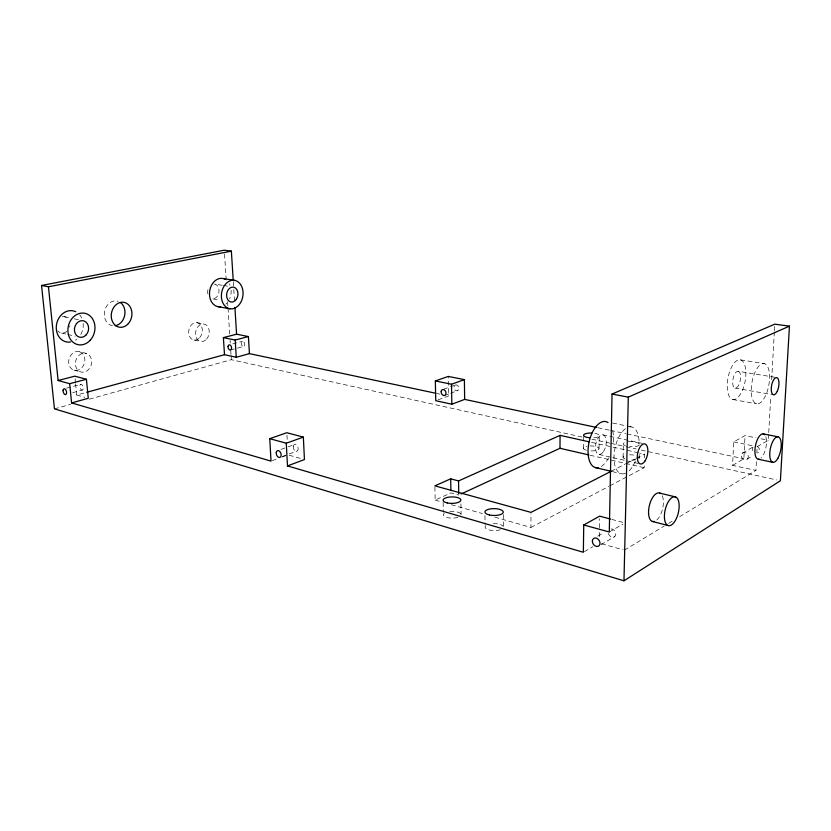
<?xml version="1.0" encoding="UTF-8"?>
<svg xmlns="http://www.w3.org/2000/svg" width="831" height="831" viewBox="0 0 831 831"><rect width="100%" height="100%" fill="white"/><g stroke="black" fill="none" stroke-linecap="round" stroke-linejoin="round"><path stroke-width="0.62" stroke-dasharray="4.16 3.12" d="M494.861 517.142L530.936 527.446L530.957 513.641M583.383 448.376L583.466 441.905M583.487 440.607L583.539 436.722M599.037 448.439L599.255 435.475M599.286 536.649L599.421 528.963M599.442 527.685L599.598 518.721M623.063 457.393L623.364 444.159M639.143 458.016L639.236 454.401M609.871 485.813L644.191 467.708L644.295 464.02M644.472 457.86L644.565 454.162L639.527 453.04M756.387 461.683L755.919 470.429L732.589 465.35L733.7 441.884L745.023 435.61L756.065 437.812M732.589 465.35L743.87 458.774L745.023 435.61M756.854 452.937L757.051 449.187M757.176 446.683L768.322 440.264L768.675 433.813M768.748 432.525L770.753 396.408M771.677 379.642L774.326 331.912M774.388 330.624L774.752 324.173M624.372 550.195L664.166 526.065M668.591 523.385L673.017 520.705M679.644 516.685L755.919 470.429M600.938 544.7L614.576 536.712M747.131 459.138A3.833 3.272 50.2 0 0 745.864 452.874A3.833 3.272 50.2 0 0 741.335 456.292A3.833 3.272 50.2 0 0 747.131 459.138L752.72 455.855M584.411 551.649L592.846 546.736M609.289 531.996L622.772 524.216M597.749 536.14L603.015 533.118M742.415 453.082L753.655 446.631A3.781 3.251 49.3 0 1 754.403 446.216M530.936 527.446L608.728 486.415M611.294 471.219L625.057 464.155M626.21 463.573L635.393 458.868M636.536 458.276L644.565 454.162M434.904 487.153L435.164 500.085L450.932 492.876L458.764 495.058M282.509 456.416L297.083 451.077M272.246 460.675L277.097 458.899M281.948 457.112L285.584 455.783M438.072 399.846L448.605 395.982L448.283 376.422M444.814 395.369L449.498 393.665M450.672 393.24L457.684 390.674M443.484 389.272L449.342 387.173M450.506 386.758L454.027 385.491M280.94 449.426L287.017 447.234M288.232 446.798L294.319 444.606M54.462 408.852L70.645 404.354M89.333 399.16L231.34 359.688L584.297 437.522M75.579 383.714L76.701 395.016L86.725 392.284M72.713 392.648L82.248 390.071A2.96 1.62 74 0 0 82.57 385.532A2.96 1.62 74 0 0 79.786 386A2.96 1.62 74 0 0 82.248 390.071M230.426 350.007L243.597 346.444A2.628 1.693 74.5 0 0 244.137 342.341A2.628 1.693 74.5 0 0 241.25 342.871A2.628 1.693 74.5 0 0 243.597 346.444M66.49 388.139L80.815 384.327M232.784 343.878L242.382 341.323M740.411 359.865A20.183 8.726 -79.5 0 1 741.99 391.318A20.183 8.726 -79.5 0 1 727.27 387.828A20.183 8.726 -79.5 0 1 740.411 359.865L764.323 363.625A20.453 8.539 -79.5 0 1 765.652 395.463A20.453 8.539 -79.5 0 1 751.255 392.003A20.453 8.539 -79.5 0 1 764.323 363.625M222.251 285.293L214.668 284.057A7.448 5.64 -81.2 0 1 218.906 292.45A7.448 5.64 -81.2 0 1 212.102 298.745L219.664 300.064M223.518 285.5L228.567 286.321M738.25 371.28A8.58 3.708 -79.5 0 1 738.977 384.597A8.58 3.708 -79.5 0 1 732.703 383.216A8.58 3.708 -79.5 0 1 738.25 371.28L775.531 377.388M735.071 388.129L773.505 394.808M732.911 399.524L756.709 403.814M197.051 322.657L203.969 324.017M760.967 438.789L768.322 440.264M733.7 441.884L754.704 446.185M612.613 423.031L626.179 425.846M627.415 426.106L631.113 426.874M194.018 340.045L200.905 341.51M437.189 393.562L439.724 394.102M597.915 427.736L609.341 430.167M610.608 430.437L625.836 433.678M627.104 433.948L743.87 458.774M64.403 316.715L69.357 317.774M74.312 318.844L79.267 319.904M602.745 434.81L643.225 443.567M591.89 439.194L609.601 443.1M610.868 443.38L624.777 446.455M626.044 446.735L636.162 448.958M641.22 450.08L776.59 479.934M591.61 442.372L611.782 446.87M613.049 447.151L638.26 452.76M599.089 454.484L611.699 457.372M612.966 457.663L638.198 463.438M61.608 333.044L66.542 334.187M67.778 334.467L75.195 336.181M590.145 455.243L644.191 467.708M612.312 471.572L620.892 473.618M79.651 351.783A9.629 7.988 -73.7 0 1 81.885 367.697A9.629 7.988 -73.7 0 1 68.734 363.407A9.629 7.988 -73.7 0 1 79.651 351.783L86.455 353.445A9.681 7.998 -73.8 0 1 88.678 369.442A9.681 7.998 -73.8 0 1 75.507 365.152A9.681 7.998 -73.8 0 1 86.455 353.445M73.949 370.169L80.721 371.945M611.73 519.385L623.811 522.606M76.701 395.016L84.804 397.311M289.188 455.222L302.1 458.878M601.571 543.734L623.177 549.852M435.164 500.085L441.386 501.862M451.326 504.708L482.427 513.589M75.081 378.687L75.455 382.457M224.536 254.057L226.281 281.107M227.611 301.715L227.943 306.878M228.026 308.166L229.678 333.927M230.094 340.367L230.26 342.943M230.758 350.672L231.008 354.536M231.091 355.824L231.34 359.688M233.303 281.813L233.698 288.201M233.781 289.479L234.581 302.255M286.965 435.184L287.297 441.344M443.131 502.485L443.307 512.239M460.935 503.866L461.091 514.856M484.961 515.687L485.034 524.444M503.306 514.618L503.357 527.145M112.58 325.752A12.569 10.252 -78.8 0 1 104.664 310.96A12.569 10.252 -78.8 0 1 118.106 301.289M207.833 293.8A7.448 5.64 -81.2 0 1 209.007 287.111M62.19 316.788A8.289 7.001 -76.6 0 1 68.204 318.886M69.908 325.887A8.289 7.001 -76.6 0 1 69.607 327.144M66.906 331.34A8.289 7.001 -76.6 0 1 57.775 330.915M757.062 446.413A3.781 3.251 49.3 0 1 759.472 449.862A3.781 3.251 49.3 0 1 757.56 452.988M752.876 450.724A3.781 3.251 49.3 0 1 753.063 447.234M455.201 385.075A3.075 2.306 69.8 0 1 458.847 388.108A3.075 2.306 69.8 0 1 455.668 390.477A3.075 2.306 69.8 0 1 454.702 385.439M662.255 495.764A14.667 6.814 -76.7 0 1 656.77 520.04M765.777 436.711A12.912 5.298 -78.4 0 1 760.999 458.089M229.387 283.766A14.272 10.751 -81.2 0 1 230.062 285.23M231.132 290.175A14.272 10.751 -81.2 0 1 229.626 298.796M226.936 303.035A14.272 10.751 -81.2 0 1 225.814 304.146M79.786 314.939A15.893 13.358 -76.7 0 1 81.718 317.972M83.183 323.425A15.893 13.358 -76.7 0 1 80.628 334.737M76.951 339.048A15.893 13.358 -76.7 0 1 75.465 340.118M629.607 426.885A23.954 11.748 -77.7 0 1 639.101 444.232M635.383 461.226A23.954 11.748 -77.7 0 1 628.537 471.354M625.411 473.338A23.954 11.748 -77.7 0 1 614.005 456.624A23.954 11.748 -77.7 0 1 626.47 428.007M500.283 529.742A9.151 3.511 0.4 0 1 488.732 529.846A9.151 3.511 0.4 0 1 485.917 525.524M493.354 523.572A9.151 3.511 0.4 0 1 503.171 526.418M457.881 517.318A8.871 3.334 -0.4 0 1 446.683 517.433A8.871 3.334 -0.4 0 1 444.305 513.34M449.862 511.595A8.871 3.334 -0.4 0 1 460.966 514.171M589.906 445.925A7.843 2.493 1.5 0 1 599.037 448.46A7.843 2.493 1.5 0 1 590.872 450.911M586.312 450.257A7.843 2.493 1.5 0 1 586.883 446.237M638.81 456.925A8.092 2.607 2.2 0 1 638.779 458.546M635.798 459.74A8.092 2.607 2.2 0 1 629.316 459.927M625.005 458.951A8.092 2.607 2.2 0 1 625.192 455.471M629.524 454.837A8.092 2.607 2.2 0 1 635.912 455.523M611.055 528.9A4.467 3.469 56.9 0 1 615.646 533.045A4.467 3.469 56.9 0 1 612.863 537.293A4.467 3.469 56.9 0 1 608.282 533.138M594.882 433.367A7.863 2.431 1.4 0 1 599.193 435.995A7.863 2.431 1.4 0 1 592.721 437.885M639.132 445.25A8.113 2.535 2.1 0 1 629.638 446.611M625.317 445.665A8.113 2.535 2.1 0 1 625.494 442.279M628.236 441.77A8.113 2.535 2.1 0 1 639.496 444.751M612.738 430.915A23.58 11.946 -77.7 0 1 612.946 444.325M608.604 457.839A23.58 11.946 -77.7 0 1 599.722 467.251M206.597 339.1A8.881 6.752 -78.6 0 0 204.987 324.298A8.881 6.752 -78.6 0 0 195.617 334.872A8.881 6.752 -78.6 0 0 206.597 339.1M293.281 446.309A3.532 2.306 70.3 0 0 296.501 451.243A3.532 2.306 70.3 0 0 297.332 445.967A3.532 2.306 70.3 0 0 293.281 446.309M603.41 451.628A10.024 5.079 -77.7 0 0 603.753 435.132A10.024 5.079 -77.7 0 0 595.484 447.171A10.024 5.079 -77.7 0 0 603.41 451.628M199.7 337.656A8.829 6.752 -78.6 0 0 198.079 322.937A8.829 6.752 -78.6 0 0 188.72 333.449A8.829 6.752 -78.6 0 0 199.7 337.656"/><path stroke-width="1.25" d="M461.112 493.967L559.98 448.283L560.084 435.361L589.086 441.812M583.736 524.974L583.352 552.262L287.484 465.921L286.28 443.214L269.753 438.675L271.031 461.122L71.601 402.921L69.659 383.683L58.108 380.515L48.447 286.799L41.55 285.48L54.462 408.852L623.967 580.807L780.382 480.765L789.45 326.147L774.752 324.173L612.052 394.05L609.289 531.996L583.736 524.974L599.65 516.155L610.515 519.063M623.967 580.807L628.309 397.145L789.45 326.147M611.294 471.219L530.957 512.384L434.883 485.855L450.703 478.833L458.556 480.941L560.084 435.361M287.484 465.921L304.447 459.553L303.346 437.127L286.84 432.722L269.753 438.675M464.654 399.399L464.394 379.632L448.283 376.422L435.351 380.93L435.735 400.708L451.835 404.209L464.654 399.399L596.648 427.466M286.28 443.214L303.346 437.127M435.351 380.93L451.513 384.234L464.394 379.632M71.601 402.921L88.273 398.298L86.424 379.268L74.832 376.173L58.108 380.515M86.725 392.284L224.505 354.712L236.274 357.278L249.425 353.632L435.922 393.292M69.659 383.683L86.424 379.268M224.505 354.712L223.383 337.625L235.183 340.035L248.396 336.555L249.425 353.632M223.383 337.625L236.586 334.197L248.396 336.555M48.447 286.799L231.371 251.149L233.22 280.535M41.55 285.48L224.297 250.193L231.371 251.149M234.799 280.4A14.407 10.751 -81.1 0 0 221.804 299.804A14.407 10.751 -81.1 0 0 240.055 303.512A14.407 10.751 -81.1 0 0 234.799 280.4L222.885 278.52A14.272 10.751 -81.2 0 0 209.537 292.325A14.272 10.751 -81.2 0 0 220.651 306.67M217.951 306.639L229.823 308.779M612.052 394.05L628.309 397.145M763.159 433.896L777.961 436.805M758.339 459.242L773.1 462.358M559.98 448.283L588.888 454.952M595.141 467.5L611.086 471.281M659.772 493.095L675.603 496.948A14.802 6.731 -76.8 0 1 675.343 520.528A14.802 6.731 -76.8 0 1 664.405 516.196A14.802 6.731 -76.8 0 1 675.603 496.948M652.283 521.411L668.082 525.545M234.903 307.366L236.586 334.197M235.183 340.035L236.274 357.278M451.513 384.234L451.835 404.209M450.703 478.833L450.89 490.332M458.556 480.941L458.743 493.77M120.412 302.474A12.569 10.252 -78.8 0 1 124.608 315.738A12.569 10.252 -78.8 0 1 115.156 325.742M654.454 521.411A14.667 6.814 -76.7 0 1 649.271 505.965A14.667 6.814 -76.7 0 1 660.728 493.656M759.202 459.159A12.912 5.298 -78.4 0 1 755.628 444.959A12.912 5.298 -78.4 0 1 764.665 434.727M224.183 278.904A14.272 10.751 -81.2 0 1 225.419 279.496M70.583 342.008A15.893 13.358 -76.7 0 1 56.529 324.474A15.893 13.358 -76.7 0 1 75.766 311.76M589.439 437.771A7.863 2.431 1.4 0 1 583.632 434.935A7.863 2.431 1.4 0 1 591.734 433.044M598.154 467.697A23.58 11.946 -77.7 0 1 589.075 442.04A23.58 11.946 -77.7 0 1 608.032 422.574M644.96 461.039A10.273 4.934 -77.7 0 0 645.479 444.17A10.273 4.934 -77.7 0 0 637.284 456.572A10.273 4.934 -77.7 0 0 644.96 461.039M777.317 391.172A8.767 3.584 -79.5 0 0 776.777 377.586A8.767 3.584 -79.5 0 0 771.261 389.822A8.767 3.584 -79.5 0 0 777.317 391.172M128.306 323.654A12.652 10.263 -78.8 0 0 125.076 302.629A12.652 10.263 -78.8 0 0 111.406 318.013A12.652 10.263 -78.8 0 0 128.306 323.654M228.058 346.392A2.659 1.693 74.5 0 0 230.426 350.007A2.659 1.693 74.5 0 0 230.945 345.862A2.659 1.693 74.5 0 0 228.058 346.392M441.219 391.266A3.106 2.316 69.9 0 0 444.242 395.546A3.106 2.316 69.9 0 0 445.239 390.788A3.106 2.316 69.9 0 0 441.219 391.266M489.48 514.981A9.183 3.417 0.4 0 0 503.295 512.114A9.183 3.417 0.4 0 0 489.552 509.06A9.183 3.417 0.4 0 0 489.48 514.981M447.244 502.932A8.902 3.241 -0.5 0 0 460.883 500.2A8.902 3.241 -0.5 0 0 447.826 497.312A8.902 3.241 -0.5 0 0 447.244 502.932M63.083 390.456A2.992 1.61 74 0 0 65.566 394.58A2.992 1.61 74 0 0 65.857 389.999A2.992 1.61 74 0 0 63.083 390.456M276.256 452.459A3.573 2.306 70.4 0 0 279.507 457.476A3.573 2.306 70.4 0 0 280.307 452.137A3.573 2.306 70.4 0 0 276.256 452.459M592.368 541.147A4.539 3.48 57.4 0 0 598.029 546.351A4.539 3.48 57.4 0 0 598.175 539.215A4.539 3.48 57.4 0 0 592.368 541.147M236.409 299.264A7.562 5.64 -81.1 0 0 233.615 287.142A7.562 5.64 -81.1 0 0 226.821 297.363A7.562 5.64 -81.1 0 0 236.409 299.264M86.008 335.038A8.435 7.022 -76.7 0 0 84.056 320.974A8.435 7.022 -76.7 0 0 74.51 331.008A8.435 7.022 -76.7 0 0 86.008 335.038M90.257 340.191A16.059 13.389 -76.7 0 0 85.915 313.567A16.059 13.389 -76.7 0 0 68.132 333.21A16.059 13.389 -76.7 0 0 90.257 340.191M777.972 458.141A13.016 5.225 -78.4 0 0 778.751 437.064A13.016 5.225 -78.4 0 0 769.766 453.508A13.016 5.225 -78.4 0 0 777.972 458.141"/></g></svg>
